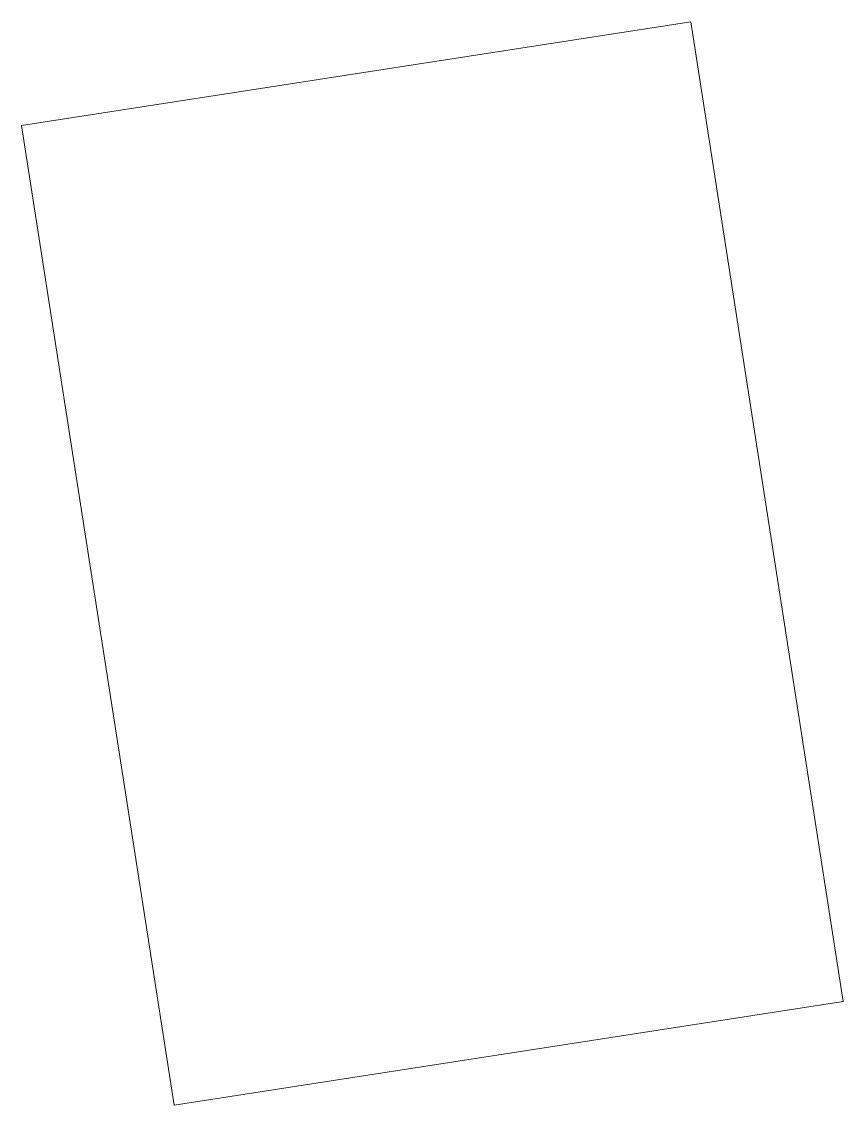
# Model space of a CAD drawing. Header units: millimetres. Extents: x 613431 to 613440.9, y 1318665 to 1318678.1.
import ezdxf

# ---------------------------------------------------------------- set-up
doc = ezdxf.new("R2010")
doc.units = ezdxf.units.MM
doc.layers.add('CVL_CUADCON_TIT', color=1, linetype='Continuous')

msp = doc.modelspace()

# ---------------------------------------------------------------- linework, layer by layer
at = {"color": 7, "lineweight": 0}
msp.add_lwpolyline([(613432.821, 1318664.954), (613440.923, 1318666.213), (613439.078, 1318678.084), (613430.975, 1318676.825)], close=True, dxfattribs=at)
at = {"layer": 'CVL_CUADCON_TIT', "color": 7, "lineweight": 0}
for points in [[(613432.821, 1318664.954), (613440.923, 1318666.213), (613439.078, 1318678.084), (613430.975, 1318676.825)], [(613439.078, 1318678.084), (613430.975, 1318676.825), (613432.821, 1318664.954), (613440.923, 1318666.213)]]:
    msp.add_lwpolyline(points, close=True, dxfattribs=at)

doc.saveas('drawing.dxf')
